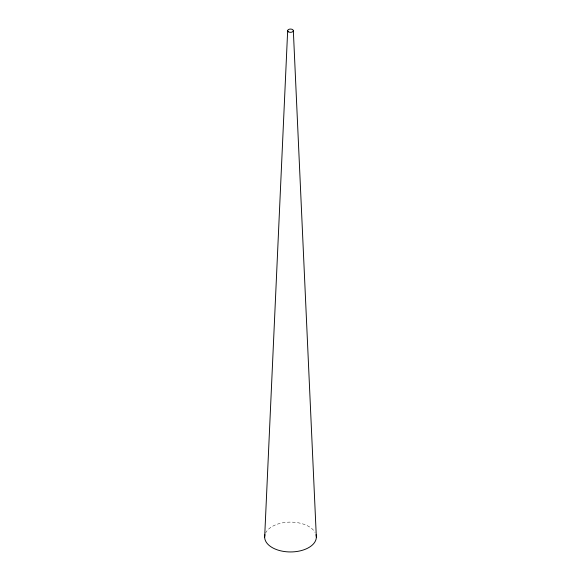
<?xml version="1.0" encoding="UTF-8"?>
<svg xmlns="http://www.w3.org/2000/svg" width="581" height="581" viewBox="0 0 581 581"><rect width="100%" height="100%" fill="white"/><g stroke="black" fill="none" stroke-linecap="round" stroke-linejoin="round"><path stroke-width="0.44" stroke-dasharray="2.9 2.18" d="M265.539 533.169A25.84 14.917 0 0 1 289.825 522.116A25.84 14.917 0 0 1 315.076 532.428"/><path stroke-width="0.87" d="M264.66 537.033L287.66 30.691M293.34 30.691L316.34 537.033M316.02 534.694A25.84 14.917 0 0 1 290.5 551.95A25.84 14.917 0 0 1 264.98 534.694M288.488 31.853A2.84 1.641 0 0 0 293.245 31.113A2.84 1.641 0 0 0 289.766 29.108A2.84 1.641 0 0 0 288.488 31.853"/></g></svg>
